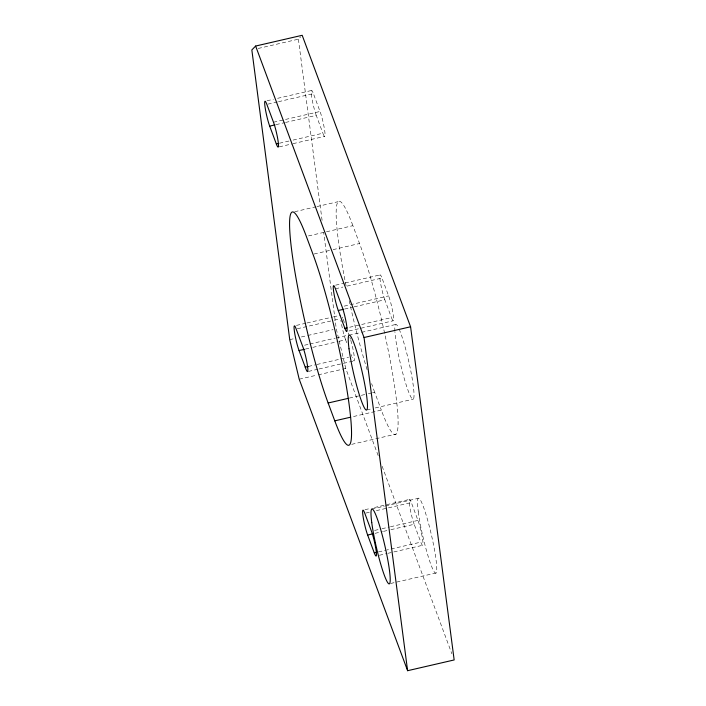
<?xml version="1.0" encoding="UTF-8"?>
<svg xmlns="http://www.w3.org/2000/svg" width="706" height="706" viewBox="0 0 706 706"><rect width="100%" height="100%" fill="white"/><g stroke="black" fill="none" stroke-linecap="round" stroke-linejoin="round"><path stroke-width="0.53" stroke-dasharray="3.53 2.65" d="M258.184 48.467L298.391 39.183L300.668 36.853M267.036 100.764L273.381 99.299M277.617 98.319L311.47 90.5M267.909 104.135L277.432 101.938M278.491 101.69L313.402 93.624L320.039 111.477A14.42 1.624 77 0 1 324.778 131.263A14.42 1.624 77 0 1 322.88 133.205L292.196 140.291M273.487 122.226L320.039 111.477M276.037 124.644L284.5 122.685M285.559 122.447L316.244 115.36L322.88 133.205M279.505 143.221L291.137 140.529M279.311 146.839L292.01 143.909M293.069 143.662L324.804 136.329M294.72 211.712L315.882 206.823M316.941 206.576L338.103 201.687M308.46 235.928L325.395 232.018M326.446 231.771L352.903 225.664L359.539 243.508A110.586 12.426 77 0 1 395.872 395.21A110.586 12.426 77 0 1 381.319 410.098L351.703 416.937M314.046 254.019L332.032 249.862M333.091 249.624L359.539 243.508M335.615 285.171L344.078 283.212M345.137 282.974L380.049 274.908M335.429 288.789L342.834 287.077M347.07 286.098L381.981 278.032L388.618 295.876A14.42 1.624 77 0 1 393.357 315.661A14.42 1.624 77 0 1 391.459 317.603L347.025 327.866M344.184 306.139L388.618 295.876M344.616 309.051L353.079 307.092M354.138 306.845L384.823 299.759L391.459 317.603M296.432 325.404L305.954 323.207M307.004 322.96L332.402 317.1M333.453 316.853L340.866 315.141M297.288 328.749L333.258 320.445M334.317 320.197L339.604 318.98M289.734 339.648L293.961 338.668M301.374 336.956L306.66 335.738M307.719 335.491L333.108 329.631M348.949 330.999L393.383 320.736M304.56 345.216L308.787 344.246M309.846 343.998L335.235 338.13M336.294 337.892L346.875 335.447M348.923 335.279L360.563 332.588M361.622 332.341L395.475 324.522M305.398 349.082L311.743 347.617M312.802 347.37L338.192 341.51M339.251 341.263L345.596 339.798L346.69 342.728M308.407 366.449L315.811 364.737M316.87 364.499L348.614 357.165M308.469 371.418L317.991 369.22M319.05 368.982L342.331 363.599M343.381 363.361L353.962 360.916M299.212 379.219L317.197 375.071M318.256 374.824L341.527 369.45M342.586 369.203L345.763 368.47L378.69 457.011M349.293 398.113L367.279 393.957M368.338 393.719L371.515 392.986M372.574 392.739L374.683 392.254L381.319 410.098M366.802 409.895L371.029 408.924M375.265 407.944L413.345 399.146M351.685 444.339L396.119 434.075M364.984 509.697L370.271 508.47M374.507 507.499L409.418 499.433M371.665 509.105L384.355 506.176M385.414 505.928L418.208 498.348M365.849 513.068L370.085 512.088M376.43 510.623L411.342 502.557L417.978 520.401A14.42 1.624 77 0 1 422.717 540.196A14.42 1.624 77 0 1 420.82 542.137L386.967 549.956M374.604 530.427L380.958 528.962M382.008 528.715L389.421 527.003M390.471 526.755L417.978 520.401M375.045 533.33L382.449 531.618M383.508 531.371L389.853 529.906M390.912 529.668L414.184 524.284L420.82 542.137M378.504 551.907L385.908 550.195M379.378 555.278L386.782 553.566M387.841 553.327L422.753 545.261M390.594 583.483L436.087 572.972M342.357 317.109L342.781 318.247M343.142 319.227L344.969 324.142M348.261 332.994L348.993 334.953M351.058 354.474L351.782 356.433M382.131 466.278L451.858 653.765M345.596 339.798L344.696 337.141A14.305 1.606 77 0 1 340.892 320.171M345.763 368.47L336.285 328.899L323.701 232.689M298.391 39.183L322.413 222.849M384.823 299.759A14.42 1.624 77 0 1 380.084 279.973A14.42 1.624 77 0 1 381.981 278.032M414.184 524.284A14.42 1.624 77 0 1 409.445 504.499A14.42 1.624 77 0 1 411.342 502.557M374.683 392.254A110.586 12.426 77 0 1 371.621 383.64M367.138 369.794A110.586 12.426 77 0 1 350.123 304.868M349.894 303.818A110.586 12.426 77 0 1 349.196 300.668M346.081 285.851A110.586 12.426 77 0 1 352.903 225.664M350.794 340.292A14.42 1.624 77 0 1 354.377 357.96A14.42 1.624 77 0 1 352.082 357.289M349.858 337.3A14.42 1.624 77 0 1 350.476 339.233M316.244 115.36A14.42 1.624 77 0 1 311.505 95.566A14.42 1.624 77 0 1 313.402 93.624M399.146 329.172A38.468 4.324 77 0 1 413.098 384.399A38.468 4.324 77 0 1 407.38 388.512A38.468 4.324 77 0 1 394.945 332.182M394.883 331.352A38.468 4.324 77 0 1 398.466 327.69M418.296 511.868A38.468 4.324 77 0 0 434.852 572.645A38.468 4.324 77 0 0 428.295 522.466A38.468 4.324 77 0 0 418.296 511.868"/><path stroke-width="1.06" d="M255.634 46.049L251.839 49.932L289.734 339.648L299.212 379.219L407.609 670.7L454.161 659.951L410.583 326.781L302.186 35.3L255.634 46.049L364.031 337.53L407.609 670.7M269.692 126.109L276.328 143.953A14.42 1.624 77 0 0 278.226 142.012A14.42 1.624 77 0 0 273.487 122.226L266.85 104.382A14.42 1.624 77 0 0 264.953 106.324A14.42 1.624 77 0 0 269.692 126.109L274.978 124.891M276.328 143.953L278.446 143.468M338.271 310.516L344.907 328.361A14.42 1.624 77 0 0 346.805 326.419A14.42 1.624 77 0 0 342.066 306.633L335.429 288.789A14.42 1.624 77 0 0 333.532 290.731A14.42 1.624 77 0 0 338.271 310.516L343.557 309.29M344.907 328.361L347.025 327.866M299.044 350.547L305.239 367.182A14.42 1.624 77 0 0 307.595 366.582A14.42 1.624 77 0 0 302.442 345.711L295.426 327.072A14.305 1.606 77 0 0 294.349 330.92A14.305 1.606 77 0 0 298.144 347.89L299.044 350.547L304.339 349.329M364.031 337.53L410.583 326.781M305.239 367.182L308.407 366.449M328.14 403.002L334.776 420.847A110.586 12.426 77 0 0 349.32 405.968A110.586 12.426 77 0 0 312.987 254.266L306.351 236.422A110.586 12.426 77 0 0 291.799 251.301A110.586 12.426 77 0 0 328.14 403.002L348.235 398.36M334.776 420.847L350.644 417.184M367.641 535.042L374.277 552.886A14.42 1.624 77 0 0 376.174 550.945A14.42 1.624 77 0 0 371.435 531.159L364.799 513.315A14.42 1.624 77 0 0 362.902 515.256A14.42 1.624 77 0 0 367.641 535.042L372.927 533.815M374.277 552.886L376.386 552.401M349.011 348.79A38.468 4.324 77 0 0 365.567 409.577A38.468 4.324 77 0 0 359.01 359.398A38.468 4.324 77 0 0 349.011 348.79M371.753 522.616A38.468 4.324 77 0 0 388.3 583.403A38.468 4.324 77 0 0 381.743 533.224A38.468 4.324 77 0 0 371.753 522.616"/></g></svg>
